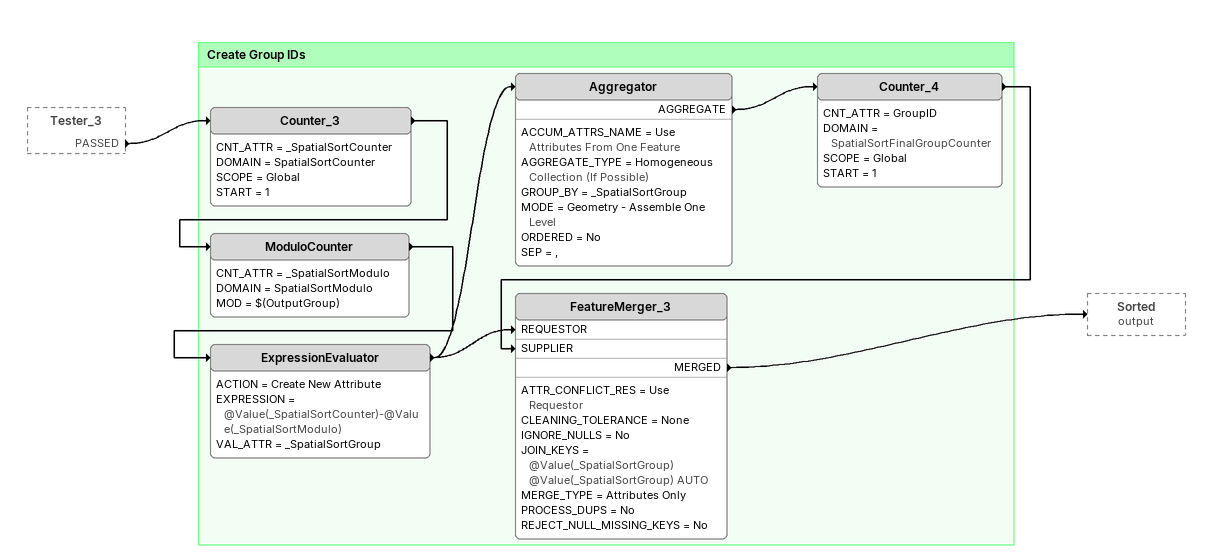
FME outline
Tester_3 [outside]
    PASSED -> Counter_3

Bookmark: Create Group IDs
Counter_3
    CNT_ATTR = _SpatialSortCounter
    DOMAIN = SpatialSortCounter
    SCOPE = Global
    START = 1
    -> ModuloCounter
ModuloCounter
    CNT_ATTR = _SpatialSortModulo
    DOMAIN = SpatialSortModulo
    MOD = $(OutputGroup)
    -> ExpressionEvaluator
ExpressionEvaluator
    ACTION = Create New Attribute
    EXPRESSION = @Value(_SpatialSortCounter)-@Value(_SpatialSortModulo)
    VAL_ATTR = _SpatialSortGroup
    -> Aggregator
    -> FeatureMerger_3 [REQUESTOR]
Aggregator
    ACCUM_ATTRS_NAME = Use Attributes From One Feature
    AGGREGATE_TYPE = Homogeneous Collection (If Possible)
    GROUP_BY = _SpatialSortGroup
    MODE = Geometry - Assemble One Level
    ORDERED = No
    SEP = ,
    AGGREGATE -> Counter_4
Counter_4
    CNT_ATTR = GroupID
    DOMAIN = SpatialSortFinalGroupCounter
    SCOPE = Global
    START = 1
    -> FeatureMerger_3 [SUPPLIER]
FeatureMerger_3
    ATTR_CONFLICT_RES = Use Requestor
    CLEANING_TOLERANCE = None
    IGNORE_NULLS = No
    JOIN_KEYS = @Value(_SpatialSortGroup) @Value(_SpatialSortGroup) AUTO
    MERGE_TYPE = Attributes Only
    PROCESS_DUPS = No
    REJECT_NULL_MISSING_KEYS = No
    MERGED -> Sorted (output)
